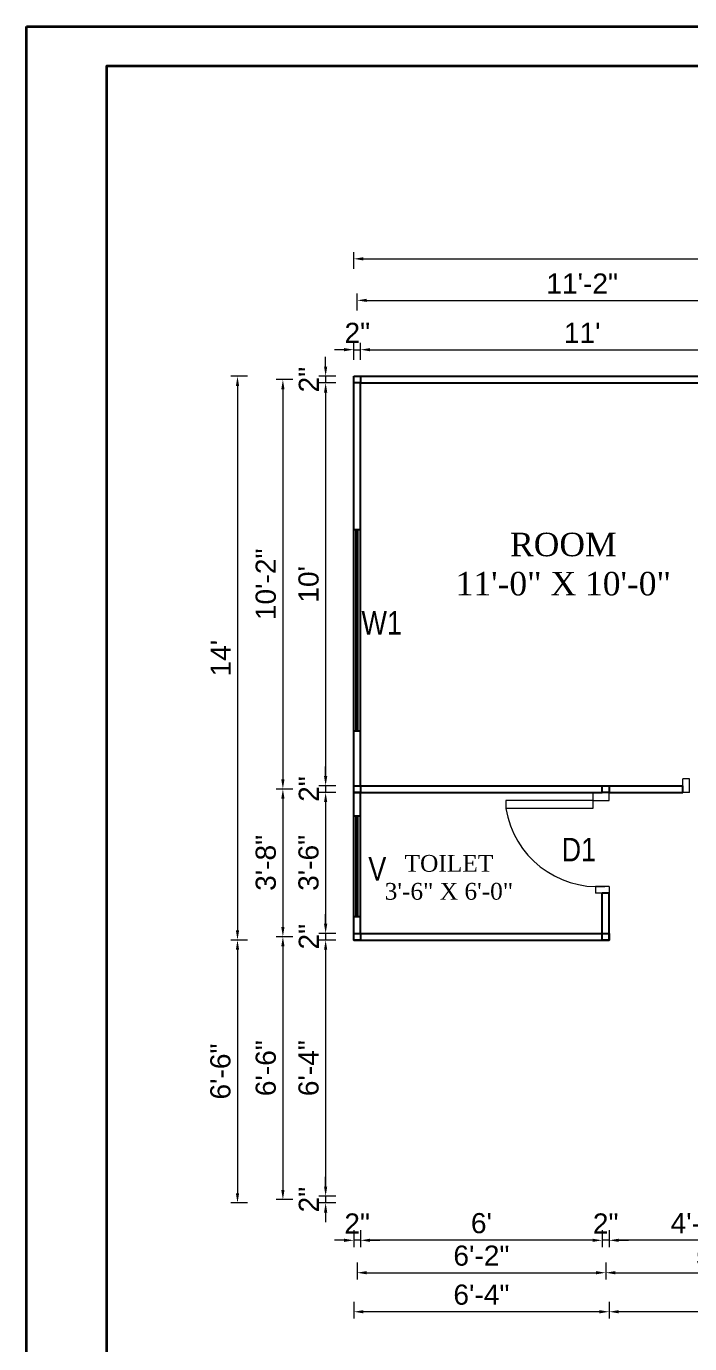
# Model space of a CAD drawing. Header units: inches. Extents: x 367408 to 389323, y -53247 to -41521.
# Drawn here: x 376416.1 to 376613.6, y -52888.9 to -52496.3 of the extents above; entities that cross this region are included whole.
import ezdxf

# ---------------------------------------------------------------- set-up
doc = ezdxf.new("R2010")
doc.units = ezdxf.units.IN
doc.header["$LTSCALE"] = 2
doc.header["$MEASUREMENT"] = 0
doc.header["$PDMODE"] = 34
doc.layers.get('DEFPOINTS').update_dxf_attribs({"color": 141, "linetype": 'CONTINUOUS'})
for name, color, linetype, lineweight in [('dimension', 160, 'CONTINUOUS', 15), ('OUTLINE', 1, 'CONTINUOUS', 25), ('steps', 253, 'CONTINUOUS', 20)]:
    doc.layers.add(name, color=color, linetype=linetype, lineweight=lineweight)
doc.layers.add('Normal Wall', color=7, linetype='CONTINUOUS', lineweight=35, true_color=0xffaf89)
doc.styles.add('Lettring Text', font='arial.ttf')
doc.styles.get("Standard").update_dxf_attribs({"font": 'ARIALN.TTF'})
doc.dimstyles.new('Copy of Standard', dxfattribs={"dimtxt": 6, "dimasz": 2.875, "dimexe": 2, "dimexo": 4, "dimgap": 2, "dimtad": 1, "dimdec": 0, "dimrnd": 1, "dimzin": 0, "dimdsep": 46, "dimlunit": 4, "dimtxsty": 'Lettring Text', "dimcen": 0.1, "dimclrd": 7, "dimclre": 7, "dimclrt": 7, "dimazin": 0, "dimtfac": 0.645, "dimtdec": 0, "dimtmove": 1, "dimatfit": 0, "dimfxl": 3, "dimfxlon": 1, "dimtfillclr": 256, "dimtolj": 1, "dimtzin": 0, "dimlwd": -1, "dimlwe": -1, "dimarcsym": 2})

# ---------------------------------------------------------------- blocks, each defined once
blk = doc.blocks.new('*D1335')
at = {"layer": 'DEFPOINTS', "color": 0, "ltscale": 0.5, "transparency": 16777216}
for p in [(376515.58, -52592.67), (376513.58, -52600.6), (376515.58, -52600.6)]:
    blk.add_point(p, dxfattribs=at)
at = {"layer": 'steps', "color": 7, "ltscale": 0.5, "transparency": 16777216}
for p, q in [((376510.7, -52592.67), (376507.83, -52592.67)), ((376513.58, -52595.67), (376513.58, -52590.67)), ((376513.58, -52592.67), (376515.58, -52592.67)), ((376515.58, -52595.67), (376515.58, -52590.67)), ((376518.45, -52592.67), (376521.33, -52592.67))]:
    blk.add_line(p, q, dxfattribs=at)
for points in [[(376510.7, -52592.2), (376510.7, -52593.15), (376513.58, -52592.67)], [(376518.45, -52592.2), (376518.45, -52593.15), (376515.58, -52592.67)]]:
    blk.add_solid(points, dxfattribs=at)
at = {"layer": 'steps', "color": 7, "ltscale": 0.5, "transparency": 16777216, "insert": (376514.63, -52587.66), "char_height": 6, "attachment_point": 5, "style": 'Lettring Text'}
blk.add_mtext('\\A1;2"', dxfattribs=at)
blk = doc.blocks.new('*D1340')
at = {"layer": 'DEFPOINTS', "color": 0, "ltscale": 0.5, "transparency": 16777216}
for p in [(376647.58, -52592.67), (376515.58, -52600.6), (376647.58, -52600.6)]:
    blk.add_point(p, dxfattribs=at)
at = {"layer": 'steps', "color": 7, "ltscale": 0.5, "transparency": 16777216}
for p, q in [((376515.58, -52595.67), (376515.58, -52590.67)), ((376518.45, -52592.67), (376644.7, -52592.67)), ((376647.58, -52595.67), (376647.58, -52590.67))]:
    blk.add_line(p, q, dxfattribs=at)
for points in [[(376518.45, -52592.2), (376518.45, -52593.15), (376515.58, -52592.67)], [(376644.7, -52592.2), (376644.7, -52593.15), (376647.58, -52592.67)]]:
    blk.add_solid(points, dxfattribs=at)
at = {"layer": 'steps', "color": 7, "ltscale": 0.5, "transparency": 16777216, "insert": (376581.58, -52587.66), "char_height": 6, "attachment_point": 5, "style": 'Lettring Text'}
blk.add_mtext("\\A1;11'", dxfattribs=at)
blk = doc.blocks.new('*D1336')
at = {"layer": 'DEFPOINTS', "color": 0, "ltscale": 0.5, "transparency": 16777216}
for p in [(376648.58, -52577.98), (376514.58, -52601.6), (376648.58, -52601.6)]:
    blk.add_point(p, dxfattribs=at)
at = {"layer": 'steps', "color": 7, "ltscale": 0.5, "transparency": 16777216}
for p, q in [((376514.58, -52580.98), (376514.58, -52575.98)), ((376648.58, -52580.98), (376648.58, -52575.98)), ((376517.45, -52577.98), (376645.7, -52577.98))]:
    blk.add_line(p, q, dxfattribs=at)
for points in [[(376517.45, -52577.5), (376517.45, -52578.46), (376514.58, -52577.98)], [(376645.7, -52577.5), (376645.7, -52578.46), (376648.58, -52577.98)]]:
    blk.add_solid(points, dxfattribs=at)
at = {"layer": 'steps', "color": 7, "ltscale": 0.5, "transparency": 16777216, "insert": (376581.58, -52572.96), "char_height": 6, "attachment_point": 5, "style": 'Lettring Text'}
blk.add_mtext('\\A1;11\'-2"', dxfattribs=at)
blk = doc.blocks.new('*D1339')
at = {"layer": 'DEFPOINTS', "color": 0, "ltscale": 0.5, "transparency": 16777216}
for p in [(376821.58, -52565.6), (376513.58, -52600.6), (376821.58, -52600.6)]:
    blk.add_point(p, dxfattribs=at)
at = {"layer": 'steps', "color": 7, "ltscale": 0.5, "transparency": 16777216}
for p, q in [((376513.58, -52568.6), (376513.58, -52563.6)), ((376821.58, -52568.6), (376821.58, -52563.6)), ((376516.45, -52565.6), (376818.7, -52565.6))]:
    blk.add_line(p, q, dxfattribs=at)
for points in [[(376516.45, -52565.12), (376516.45, -52566.08), (376513.58, -52565.6)], [(376818.7, -52565.12), (376818.7, -52566.08), (376821.58, -52565.6)]]:
    blk.add_solid(points, dxfattribs=at)
at = {"layer": 'steps', "color": 7, "ltscale": 0.5, "transparency": 16777216, "insert": (376667.58, -52560.53), "char_height": 6, "attachment_point": 5, "style": 'Lettring Text'}
blk.add_mtext('\\A1;25\'-8"', dxfattribs=at)
blk = doc.blocks.new('*D1366')
at = {"layer": 'DEFPOINTS', "color": 0, "ltscale": 0.5, "transparency": 16777216}
for p in [(376647.58, -52724.6), (376589.58, -52768.6), (376589.58, -52858.07)]:
    blk.add_point(p, dxfattribs=at)
at = {"layer": 'steps', "color": 7, "ltscale": 0.5, "transparency": 16777216}
for p, q in [((376589.58, -52855.07), (376589.58, -52860.07)), ((376647.58, -52855.07), (376647.58, -52860.07)), ((376644.7, -52858.07), (376592.45, -52858.07))]:
    blk.add_line(p, q, dxfattribs=at)
for points in [[(376592.45, -52857.59), (376592.45, -52858.55), (376589.58, -52858.07)], [(376644.7, -52857.59), (376644.7, -52858.55), (376647.58, -52858.07)]]:
    blk.add_solid(points, dxfattribs=at)
at = {"layer": 'steps', "color": 7, "ltscale": 0.5, "transparency": 16777216, "insert": (376618.58, -52853), "char_height": 6, "attachment_point": 5, "style": 'Lettring Text'}
blk.add_mtext('\\A1;4\'-10"', dxfattribs=at)
blk = doc.blocks.new('*D1367')
at = {"layer": 'DEFPOINTS', "color": 0, "ltscale": 0.5, "transparency": 16777216}
for p in [(376587.58, -52768.6), (376589.58, -52768.6), (376587.58, -52858.07)]:
    blk.add_point(p, dxfattribs=at)
at = {"layer": 'steps', "color": 7, "ltscale": 0.5, "transparency": 16777216}
for p, q in [((376587.58, -52855.07), (376587.58, -52860.07)), ((376589.58, -52855.07), (376589.58, -52860.07)), ((376584.7, -52858.07), (376581.83, -52858.07)), ((376589.58, -52858.07), (376587.58, -52858.07)), ((376592.45, -52858.07), (376595.33, -52858.07))]:
    blk.add_line(p, q, dxfattribs=at)
for points in [[(376584.7, -52857.59), (376584.7, -52858.55), (376587.58, -52858.07)], [(376592.45, -52857.59), (376592.45, -52858.55), (376589.58, -52858.07)]]:
    blk.add_solid(points, dxfattribs=at)
at = {"layer": 'steps', "color": 7, "ltscale": 0.5, "transparency": 16777216, "insert": (376588.58, -52853.06), "char_height": 6, "attachment_point": 5, "style": 'Lettring Text'}
blk.add_mtext('\\A1;2"', dxfattribs=at)
blk = doc.blocks.new('*D1368')
at = {"layer": 'DEFPOINTS', "color": 0, "ltscale": 0.5, "transparency": 16777216}
for p in [(376515.58, -52768.6), (376587.58, -52768.6), (376515.58, -52858.07)]:
    blk.add_point(p, dxfattribs=at)
at = {"layer": 'steps', "color": 7, "ltscale": 0.5, "transparency": 16777216}
for p, q in [((376515.58, -52855.07), (376515.58, -52860.07)), ((376587.58, -52855.07), (376587.58, -52860.07)), ((376584.7, -52858.07), (376518.45, -52858.07))]:
    blk.add_line(p, q, dxfattribs=at)
for points in [[(376518.45, -52857.59), (376518.45, -52858.55), (376515.58, -52858.07)], [(376584.7, -52857.59), (376584.7, -52858.55), (376587.58, -52858.07)]]:
    blk.add_solid(points, dxfattribs=at)
at = {"layer": 'steps', "color": 7, "ltscale": 0.5, "transparency": 16777216, "insert": (376551.58, -52853), "char_height": 6, "attachment_point": 5, "style": 'Lettring Text'}
blk.add_mtext("\\A1;6'", dxfattribs=at)
blk = doc.blocks.new('*D1369')
at = {"layer": 'DEFPOINTS', "color": 0, "ltscale": 0.5, "transparency": 16777216}
for p in [(376513.58, -52768.6), (376515.58, -52768.6), (376513.58, -52858.07)]:
    blk.add_point(p, dxfattribs=at)
at = {"layer": 'steps', "color": 7, "ltscale": 0.5, "transparency": 16777216}
for p, q in [((376513.58, -52855.07), (376513.58, -52860.07)), ((376515.58, -52855.07), (376515.58, -52860.07)), ((376510.7, -52858.07), (376507.83, -52858.07)), ((376515.58, -52858.07), (376513.58, -52858.07)), ((376518.45, -52858.07), (376521.33, -52858.07))]:
    blk.add_line(p, q, dxfattribs=at)
for points in [[(376510.7, -52857.59), (376510.7, -52858.55), (376513.58, -52858.07)], [(376518.45, -52857.59), (376518.45, -52858.55), (376515.58, -52858.07)]]:
    blk.add_solid(points, dxfattribs=at)
at = {"layer": 'steps', "color": 7, "ltscale": 0.5, "transparency": 16777216, "insert": (376514.58, -52853.06), "char_height": 6, "attachment_point": 5, "style": 'Lettring Text'}
blk.add_mtext('\\A1;2"', dxfattribs=at)
blk = doc.blocks.new('*D1348')
at = {"layer": 'DEFPOINTS', "color": 0, "ltscale": 0.5, "transparency": 16777216}
for p in [(376514.58, -52767.6), (376588.58, -52767.6), (376588.58, -52867.73)]:
    blk.add_point(p, dxfattribs=at)
at = {"layer": 'steps', "color": 7, "ltscale": 0.5, "transparency": 16777216}
for p, q in [((376514.58, -52864.73), (376514.58, -52869.73)), ((376517.45, -52867.73), (376585.7, -52867.73)), ((376588.58, -52864.73), (376588.58, -52869.73))]:
    blk.add_line(p, q, dxfattribs=at)
for points in [[(376517.45, -52867.25), (376517.45, -52868.21), (376514.58, -52867.73)], [(376585.7, -52867.25), (376585.7, -52868.21), (376588.58, -52867.73)]]:
    blk.add_solid(points, dxfattribs=at)
at = {"layer": 'steps', "color": 7, "ltscale": 0.5, "transparency": 16777216, "insert": (376551.58, -52862.67), "char_height": 6, "attachment_point": 5, "style": 'Lettring Text'}
blk.add_mtext('\\A1;6\'-2"', dxfattribs=at)
blk = doc.blocks.new('*D1349')
at = {"layer": 'DEFPOINTS', "color": 0, "ltscale": 0.5, "transparency": 16777216}
for p in [(376648.58, -52723.6), (376588.58, -52767.6), (376648.58, -52867.73)]:
    blk.add_point(p, dxfattribs=at)
at = {"layer": 'steps', "color": 7, "ltscale": 0.5, "transparency": 16777216}
for p, q in [((376588.58, -52864.73), (376588.58, -52869.73)), ((376591.45, -52867.73), (376645.7, -52867.73)), ((376648.58, -52864.73), (376648.58, -52869.73))]:
    blk.add_line(p, q, dxfattribs=at)
for points in [[(376591.45, -52867.25), (376591.45, -52868.21), (376588.58, -52867.73)], [(376645.7, -52867.25), (376645.7, -52868.21), (376648.58, -52867.73)]]:
    blk.add_solid(points, dxfattribs=at)
at = {"layer": 'steps', "color": 7, "ltscale": 0.5, "transparency": 16777216, "insert": (376618.58, -52862.68), "char_height": 6, "attachment_point": 5, "style": 'Lettring Text'}
blk.add_mtext("\\A1;5'", dxfattribs=at)
blk = doc.blocks.new('*D1353')
at = {"layer": 'DEFPOINTS', "color": 0, "ltscale": 0.5, "transparency": 16777216}
for p in [(376589.58, -52768.6), (376685.58, -52846.95), (376589.58, -52879.36)]:
    blk.add_point(p, dxfattribs=at)
at = {"layer": 'steps', "color": 7, "ltscale": 0.5, "transparency": 16777216}
for p, q in [((376589.58, -52876.36), (376589.58, -52881.36)), ((376682.7, -52879.36), (376592.45, -52879.36)), ((376685.58, -52876.36), (376685.58, -52881.36))]:
    blk.add_line(p, q, dxfattribs=at)
for points in [[(376592.45, -52878.88), (376592.45, -52879.84), (376589.58, -52879.36)], [(376682.7, -52878.88), (376682.7, -52879.84), (376685.58, -52879.36)]]:
    blk.add_solid(points, dxfattribs=at)
at = {"layer": 'steps', "color": 7, "ltscale": 0.5, "transparency": 16777216, "insert": (376637.58, -52874.3), "char_height": 6, "attachment_point": 5, "style": 'Lettring Text'}
blk.add_mtext("\\A1;8'", dxfattribs=at)
blk = doc.blocks.new('*D1354')
at = {"layer": 'DEFPOINTS', "color": 0, "ltscale": 0.5, "transparency": 16777216}
for p in [(376513.58, -52768.6), (376589.58, -52768.6), (376513.58, -52879.36)]:
    blk.add_point(p, dxfattribs=at)
at = {"layer": 'steps', "color": 7, "ltscale": 0.5, "transparency": 16777216}
for p, q in [((376513.58, -52876.36), (376513.58, -52881.36)), ((376586.7, -52879.36), (376516.45, -52879.36)), ((376589.58, -52876.36), (376589.58, -52881.36))]:
    blk.add_line(p, q, dxfattribs=at)
for points in [[(376516.45, -52878.88), (376516.45, -52879.84), (376513.58, -52879.36)], [(376586.7, -52878.88), (376586.7, -52879.84), (376589.58, -52879.36)]]:
    blk.add_solid(points, dxfattribs=at)
at = {"layer": 'steps', "color": 7, "ltscale": 0.5, "transparency": 16777216, "insert": (376551.58, -52874.3), "char_height": 6, "attachment_point": 5, "style": 'Lettring Text'}
blk.add_mtext('\\A1;6\'-4"', dxfattribs=at)
blk = doc.blocks.new('*D1359')
at = {"layer": 'DEFPOINTS', "color": 0, "ltscale": 0.5, "transparency": 16777216}
for p in [(376513.58, -52600.6), (376505.2, -52602.6), (376513.58, -52602.6)]:
    blk.add_point(p, dxfattribs=at)
at = {"layer": 'steps', "color": 7, "ltscale": 0.5, "transparency": 16777216}
for p, q in [((376505.2, -52597.73), (376505.2, -52594.85)), ((376508.2, -52600.6), (376503.2, -52600.6)), ((376505.2, -52600.6), (376505.2, -52602.6)), ((376508.2, -52602.6), (376503.2, -52602.6)), ((376505.2, -52605.48), (376505.2, -52608.35))]:
    blk.add_line(p, q, dxfattribs=at)
for points in [[(376504.72, -52597.73), (376505.68, -52597.73), (376505.2, -52600.6)], [(376504.72, -52605.48), (376505.68, -52605.48), (376505.2, -52602.6)]]:
    blk.add_solid(points, dxfattribs=at)
at = {"layer": 'steps', "color": 7, "ltscale": 0.5, "transparency": 16777216, "insert": (376500.19, -52601.6), "char_height": 6, "attachment_point": 5, "rotation": 90, "style": 'Lettring Text'}
blk.add_mtext('\\A1;2"', dxfattribs=at)
blk = doc.blocks.new('*D1360')
at = {"layer": 'DEFPOINTS', "color": 0, "ltscale": 0.5, "transparency": 16777216}
for p in [(376513.58, -52602.6), (376505.2, -52722.6), (376513.58, -52722.6)]:
    blk.add_point(p, dxfattribs=at)
at = {"layer": 'steps', "color": 7, "ltscale": 0.5, "transparency": 16777216}
for p, q in [((376508.2, -52602.6), (376503.2, -52602.6)), ((376505.2, -52605.48), (376505.2, -52719.73)), ((376508.2, -52722.6), (376503.2, -52722.6))]:
    blk.add_line(p, q, dxfattribs=at)
for points in [[(376504.72, -52605.48), (376505.68, -52605.48), (376505.2, -52602.6)], [(376504.72, -52719.73), (376505.68, -52719.73), (376505.2, -52722.6)]]:
    blk.add_solid(points, dxfattribs=at)
at = {"layer": 'steps', "color": 7, "ltscale": 0.5, "transparency": 16777216, "insert": (376500.14, -52662.6), "char_height": 6, "attachment_point": 5, "rotation": 90, "style": 'Lettring Text'}
blk.add_mtext("\\A1;10'", dxfattribs=at)
blk = doc.blocks.new('*D1361')
at = {"layer": 'DEFPOINTS', "color": 0, "ltscale": 0.5, "transparency": 16777216}
for p in [(376505.2, -52724.6), (376513.58, -52722.6), (376513.58, -52724.6)]:
    blk.add_point(p, dxfattribs=at)
at = {"layer": 'steps', "color": 7, "ltscale": 0.5, "transparency": 16777216}
for p, q in [((376505.2, -52719.73), (376505.2, -52716.85)), ((376508.2, -52722.6), (376503.2, -52722.6)), ((376508.2, -52724.6), (376503.2, -52724.6)), ((376505.2, -52722.6), (376505.2, -52724.6)), ((376505.2, -52727.48), (376505.2, -52730.35))]:
    blk.add_line(p, q, dxfattribs=at)
for points in [[(376504.72, -52719.73), (376505.68, -52719.73), (376505.2, -52722.6)], [(376504.72, -52727.48), (376505.68, -52727.48), (376505.2, -52724.6)]]:
    blk.add_solid(points, dxfattribs=at)
at = {"layer": 'steps', "color": 7, "ltscale": 0.5, "transparency": 16777216, "insert": (376500.19, -52723.6), "char_height": 6, "attachment_point": 5, "rotation": 90, "style": 'Lettring Text'}
blk.add_mtext('\\A1;2"', dxfattribs=at)
blk = doc.blocks.new('*D1362')
at = {"layer": 'DEFPOINTS', "color": 0, "ltscale": 0.5, "transparency": 16777216}
for p in [(376513.58, -52724.6), (376505.2, -52766.6), (376513.58, -52766.6)]:
    blk.add_point(p, dxfattribs=at)
at = {"layer": 'steps', "color": 7, "ltscale": 0.5, "transparency": 16777216}
for p, q in [((376508.2, -52724.6), (376503.2, -52724.6)), ((376505.2, -52727.48), (376505.2, -52763.73)), ((376508.2, -52766.6), (376503.2, -52766.6))]:
    blk.add_line(p, q, dxfattribs=at)
for points in [[(376504.72, -52727.48), (376505.68, -52727.48), (376505.2, -52724.6)], [(376504.72, -52763.73), (376505.68, -52763.73), (376505.2, -52766.6)]]:
    blk.add_solid(points, dxfattribs=at)
at = {"layer": 'steps', "color": 7, "ltscale": 0.5, "transparency": 16777216, "insert": (376500.13, -52745.6), "char_height": 6, "attachment_point": 5, "rotation": 90, "style": 'Lettring Text'}
blk.add_mtext('\\A1;3\'-6"', dxfattribs=at)
blk = doc.blocks.new('*D1363')
at = {"layer": 'DEFPOINTS', "color": 0, "ltscale": 0.5, "transparency": 16777216}
for p in [(376505.2, -52768.6), (376513.58, -52766.6), (376513.58, -52768.6)]:
    blk.add_point(p, dxfattribs=at)
at = {"layer": 'steps', "color": 7, "ltscale": 0.5, "transparency": 16777216}
for p, q in [((376505.2, -52763.73), (376505.2, -52760.85)), ((376508.2, -52766.6), (376503.2, -52766.6)), ((376508.2, -52768.6), (376503.2, -52768.6)), ((376505.2, -52766.6), (376505.2, -52768.6)), ((376505.2, -52771.48), (376505.2, -52774.35))]:
    blk.add_line(p, q, dxfattribs=at)
for points in [[(376504.72, -52763.73), (376505.68, -52763.73), (376505.2, -52766.6)], [(376504.72, -52771.48), (376505.68, -52771.48), (376505.2, -52768.6)]]:
    blk.add_solid(points, dxfattribs=at)
at = {"layer": 'steps', "color": 7, "ltscale": 0.5, "transparency": 16777216, "insert": (376500.19, -52767.6), "char_height": 6, "attachment_point": 5, "rotation": 90, "style": 'Lettring Text'}
blk.add_mtext('\\A1;2"', dxfattribs=at)
blk = doc.blocks.new('*D1364')
at = {"layer": 'DEFPOINTS', "color": 0, "ltscale": 0.5, "transparency": 16777216}
for p in [(376513.58, -52768.6), (376505.2, -52844.95), (376685.58, -52844.95)]:
    blk.add_point(p, dxfattribs=at)
at = {"layer": 'steps', "color": 7, "ltscale": 0.5, "transparency": 16777216}
for p, q in [((376508.2, -52768.6), (376503.2, -52768.6)), ((376505.2, -52771.48), (376505.2, -52842.07)), ((376508.2, -52844.95), (376503.2, -52844.95))]:
    blk.add_line(p, q, dxfattribs=at)
for points in [[(376504.72, -52771.48), (376505.68, -52771.48), (376505.2, -52768.6)], [(376504.72, -52842.07), (376505.68, -52842.07), (376505.2, -52844.95)]]:
    blk.add_solid(points, dxfattribs=at)
at = {"layer": 'steps', "color": 7, "ltscale": 0.5, "transparency": 16777216, "insert": (376500.14, -52806.78), "char_height": 6, "attachment_point": 5, "rotation": 90, "style": 'Lettring Text'}
blk.add_mtext('\\A1;6\'-4"', dxfattribs=at)
blk = doc.blocks.new('*D1377')
at = {"layer": 'DEFPOINTS', "color": 0, "ltscale": 0.5, "transparency": 16777216}
for p in [(376505.2, -52846.95), (376685.58, -52844.95), (376685.58, -52846.95)]:
    blk.add_point(p, dxfattribs=at)
at = {"layer": 'steps', "color": 7, "ltscale": 0.5, "transparency": 16777216}
for p, q in [((376505.2, -52842.07), (376505.2, -52839.2)), ((376508.2, -52844.95), (376503.2, -52844.95)), ((376508.2, -52846.95), (376503.2, -52846.95)), ((376505.2, -52844.95), (376505.2, -52846.95)), ((376505.2, -52849.82), (376505.2, -52852.7))]:
    blk.add_line(p, q, dxfattribs=at)
for points in [[(376504.72, -52842.07), (376505.68, -52842.07), (376505.2, -52844.95)], [(376504.72, -52849.82), (376505.68, -52849.82), (376505.2, -52846.95)]]:
    blk.add_solid(points, dxfattribs=at)
at = {"layer": 'steps', "color": 7, "ltscale": 0.5, "transparency": 16777216, "insert": (376500.19, -52845.95), "char_height": 6, "attachment_point": 5, "rotation": 90, "style": 'Lettring Text'}
blk.add_mtext('\\A1;2"', dxfattribs=at)
blk = doc.blocks.new('*D1378')
at = {"layer": 'DEFPOINTS', "color": 0, "ltscale": 0.5, "transparency": 16777216}
for p in [(376514.58, -52601.6), (376492.47, -52723.6), (376514.58, -52723.6)]:
    blk.add_point(p, dxfattribs=at)
at = {"layer": 'steps', "color": 7, "ltscale": 0.5, "transparency": 16777216}
for p, q in [((376495.47, -52601.6), (376490.47, -52601.6)), ((376492.47, -52604.48), (376492.47, -52720.73)), ((376495.47, -52723.6), (376490.47, -52723.6))]:
    blk.add_line(p, q, dxfattribs=at)
for points in [[(376491.99, -52604.48), (376492.95, -52604.48), (376492.47, -52601.6)], [(376491.99, -52720.73), (376492.95, -52720.73), (376492.47, -52723.6)]]:
    blk.add_solid(points, dxfattribs=at)
at = {"layer": 'steps', "color": 7, "ltscale": 0.5, "transparency": 16777216, "insert": (376487.4, -52662.6), "char_height": 6, "attachment_point": 5, "rotation": 90, "style": 'Lettring Text'}
blk.add_mtext('\\A1;10\'-2"', dxfattribs=at)
blk = doc.blocks.new('*D1379')
at = {"layer": 'DEFPOINTS', "color": 0, "ltscale": 0.5, "transparency": 16777216}
for p in [(376514.58, -52723.6), (376492.47, -52767.6), (376514.58, -52767.6)]:
    blk.add_point(p, dxfattribs=at)
at = {"layer": 'steps', "color": 7, "ltscale": 0.5, "transparency": 16777216}
for p, q in [((376495.47, -52723.6), (376490.47, -52723.6)), ((376492.47, -52726.48), (376492.47, -52764.73)), ((376495.47, -52767.6), (376490.47, -52767.6))]:
    blk.add_line(p, q, dxfattribs=at)
for points in [[(376491.99, -52726.48), (376492.95, -52726.48), (376492.47, -52723.6)], [(376491.99, -52764.73), (376492.95, -52764.73), (376492.47, -52767.6)]]:
    blk.add_solid(points, dxfattribs=at)
at = {"layer": 'steps', "color": 7, "ltscale": 0.5, "transparency": 16777216, "insert": (376487.4, -52745.6), "char_height": 6, "attachment_point": 5, "rotation": 90, "style": 'Lettring Text'}
blk.add_mtext('\\A1;3\'-8"', dxfattribs=at)
blk = doc.blocks.new('*D1380')
at = {"layer": 'DEFPOINTS', "color": 0, "ltscale": 0.5, "transparency": 16777216}
for p in [(376514.58, -52767.6), (376492.47, -52845.95), (376686.58, -52845.95)]:
    blk.add_point(p, dxfattribs=at)
at = {"layer": 'steps', "color": 7, "ltscale": 0.5, "transparency": 16777216}
for p, q in [((376495.47, -52767.6), (376490.47, -52767.6)), ((376492.47, -52770.48), (376492.47, -52843.07)), ((376495.47, -52845.95), (376490.47, -52845.95))]:
    blk.add_line(p, q, dxfattribs=at)
for points in [[(376491.99, -52770.48), (376492.95, -52770.48), (376492.47, -52767.6)], [(376491.99, -52843.07), (376492.95, -52843.07), (376492.47, -52845.95)]]:
    blk.add_solid(points, dxfattribs=at)
at = {"layer": 'steps', "color": 7, "ltscale": 0.5, "transparency": 16777216, "insert": (376487.4, -52806.78), "char_height": 6, "attachment_point": 5, "rotation": 90, "style": 'Lettring Text'}
blk.add_mtext('\\A1;6\'-6"', dxfattribs=at)
blk = doc.blocks.new('*D1381')
at = {"layer": 'DEFPOINTS', "color": 0, "ltscale": 0.5, "transparency": 16777216}
for p in [(376513.58, -52600.6), (376478.96, -52768.6), (376513.58, -52768.6)]:
    blk.add_point(p, dxfattribs=at)
at = {"layer": 'steps', "color": 7, "ltscale": 0.5, "transparency": 16777216}
for p, q in [((376481.96, -52600.6), (376476.96, -52600.6)), ((376478.96, -52603.48), (376478.96, -52765.73)), ((376481.96, -52768.6), (376476.96, -52768.6))]:
    blk.add_line(p, q, dxfattribs=at)
for points in [[(376478.48, -52603.48), (376479.44, -52603.48), (376478.96, -52600.6)], [(376478.48, -52765.73), (376479.44, -52765.73), (376478.96, -52768.6)]]:
    blk.add_solid(points, dxfattribs=at)
at = {"layer": 'steps', "color": 7, "ltscale": 0.5, "transparency": 16777216, "insert": (376473.94, -52684.6), "char_height": 6, "attachment_point": 5, "rotation": 90, "style": 'Lettring Text'}
blk.add_mtext("\\A1;14'", dxfattribs=at)
blk = doc.blocks.new('*D1370')
at = {"layer": 'DEFPOINTS', "color": 0, "ltscale": 0.5, "transparency": 16777216}
for p in [(376513.58, -52768.6), (376478.96, -52846.95), (376685.58, -52846.95)]:
    blk.add_point(p, dxfattribs=at)
at = {"layer": 'steps', "color": 7, "ltscale": 0.5, "transparency": 16777216}
for p, q in [((376481.96, -52768.6), (376476.96, -52768.6)), ((376478.96, -52771.48), (376478.96, -52844.07)), ((376481.96, -52846.95), (376476.96, -52846.95))]:
    blk.add_line(p, q, dxfattribs=at)
for points in [[(376478.48, -52771.48), (376479.44, -52771.48), (376478.96, -52768.6)], [(376478.48, -52844.07), (376479.44, -52844.07), (376478.96, -52846.95)]]:
    blk.add_solid(points, dxfattribs=at)
at = {"layer": 'steps', "color": 7, "ltscale": 0.5, "transparency": 16777216, "insert": (376473.89, -52807.78), "char_height": 6, "attachment_point": 5, "rotation": 90, "style": 'Lettring Text'}
blk.add_mtext('\\A1;6\'-6"', dxfattribs=at)

msp = doc.modelspace()

# ---------------------------------------------------------------- linework, layer by layer
at = {"layer": 'dimension', "ltscale": 7}
for p, q in [((376613.58, -52720.6), (376611.58, -52720.6)), ((376611.58, -52724.6), (376611.58, -52720.6)), ((376613.58, -52724.6), (376613.58, -52720.6)), ((376584.78, -52724.6), (376584.78, -52727)), ((376589.58, -52724.6), (376584.78, -52724.6)), ((376589.58, -52727), (376589.58, -52724.6)), ((376613.58, -52724.6), (376611.58, -52724.6)), ((376584.78, -52727), (376558.9, -52727)), ((376558.9, -52727), (376558.9, -52729.4)), ((376584.78, -52729.4), (376558.9, -52729.4)), ((376584.78, -52727), (376589.58, -52727)), ((376584.78, -52727), (376584.78, -52729.4)), ((376589.58, -52752.6), (376585.58, -52752.6)), ((376585.58, -52752.6), (376585.58, -52754.6)), ((376589.58, -52752.6), (376589.58, -52754.6)), ((376589.58, -52754.6), (376585.58, -52754.6))]:
    msp.add_line(p, q, dxfattribs=at)
msp.add_arc((376586.22, -52725.01), 27.67, 189.1337, 274.3044, dxfattribs=at)
at = {"layer": 'Normal Wall'}
for points in [[(376416.09, -52496.32), (377474.1, -52496.32), (377474.1, -53246.85), (376416.09, -53246.85)], [(376416.09, -52496.32), (377474.1, -52496.32), (377474.1, -53246.85), (376416.09, -53246.85)], [(377462.19, -52508.23), (376439.91, -52508.23), (376439.91, -53234.94), (377462.19, -53234.94)], [(377462.19, -52508.23), (376439.91, -52508.23), (376439.91, -53234.94), (377462.19, -53234.94)]]:
    msp.add_lwpolyline(points, close=True, dxfattribs=at)
at = {"layer": 'OUTLINE'}
for p, q in [((376513.58, -52724.6), (376513.58, -52600.6)), ((376513.58, -52600.6), (376821.58, -52600.6)), ((376515.58, -52722.6), (376515.58, -52602.6)), ((376515.58, -52602.6), (376647.58, -52602.6)), ((376513.58, -52646.3), (376515.58, -52646.3)), ((376514.33, -52706.3), (376514.33, -52646.3)), ((376514.83, -52706.3), (376514.83, -52646.3)), ((376513.58, -52706.3), (376515.58, -52706.3)), ((376513.58, -52724.6), (376587.58, -52724.6)), ((376513.58, -52768.6), (376513.58, -52724.6)), ((376515.58, -52722.6), (376611.58, -52722.6)), ((376515.58, -52766.6), (376515.58, -52724.6)), ((376589.58, -52724.6), (376611.58, -52724.6)), ((376611.58, -52724.6), (376611.58, -52722.6)), ((376513.58, -52731.6), (376515.58, -52731.6)), ((376514.33, -52761.6), (376514.33, -52731.6)), ((376514.83, -52761.6), (376514.83, -52731.6)), ((376587.58, -52766.6), (376587.58, -52754.6)), ((376589.58, -52754.6), (376587.58, -52754.6)), ((376589.58, -52768.6), (376589.58, -52754.6)), ((376513.58, -52761.6), (376515.58, -52761.6)), ((376513.58, -52768.6), (376589.58, -52768.6)), ((376515.58, -52766.6), (376587.58, -52766.6))]:
    msp.add_line(p, q, dxfattribs=at)
for points in [[(376513.58, -52600.6), (376515.58, -52600.6), (376515.58, -52602.6), (376513.58, -52602.6)], [(376513.58, -52722.6), (376515.58, -52722.6), (376515.58, -52724.6), (376513.58, -52724.6)], [(376587.58, -52722.6), (376589.58, -52722.6), (376589.58, -52724.6), (376587.58, -52724.6)], [(376513.58, -52766.6), (376515.58, -52766.6), (376515.58, -52768.6), (376513.58, -52768.6)], [(376587.58, -52766.6), (376589.58, -52766.6), (376589.58, -52768.6), (376587.58, -52768.6)]]:
    msp.add_lwpolyline(points, close=True, dxfattribs=at)

# ---------------------------------------------------------------- texts
at = {"layer": 'steps', "color": 7, "ltscale": 0.3, "attachment_point": 2}
for s, insert, char_height, width in [('{\\fTimes New Roman|b0|i0|c0|p18;ROOM \\P11\'-0" X 10\'-0"}', (376575.97, -52647.22), 7, 72.2596), ('{\\fTimes New Roman|b0|i0|c0|p18;TOILET\\P3\'-6" X 6\'-0"}', (376541.91, -52743.24), 5, 55.268)]:
    msp.add_mtext(s, dxfattribs=dict(at, insert=insert, char_height=char_height, width=width))
at = {"layer": 'steps', "color": 7, "ltscale": 0.3, "char_height": 7, "attachment_point": 8}
for s, insert in [('W1', (376521.89, -52677.59)), ('{\\W1;D1}', (376580.6, -52745.15)), ('V', (376520.59, -52750.87))]:
    msp.add_mtext_dynamic_manual_height_columns(s, width=18.6213, gutter_width=40, heights=[0], dxfattribs=dict(at, insert=insert))

# ---------------------------------------------------------------- dimensions: what is measured, and where the dimension line sits
at = {"layer": 'steps', "ltscale": 0.5}
for base, p1, p2, picture, middle in [((376821.58, -52565.6), (376513.58, -52600.6), (376821.58, -52600.6), '*D1339', (376667.58, -52560.53)), ((376648.58, -52577.98), (376514.58, -52601.6), (376648.58, -52601.6), '*D1336', (376581.58, -52572.96)), ((376647.58, -52592.67), (376515.58, -52600.6), (376647.58, -52600.6), '*D1340', (376581.58, -52587.66)), ((376648.58, -52867.73), (376588.58, -52767.6), (376648.58, -52723.6), '*D1349', (376618.58, -52862.68)), ((376589.58, -52858.07), (376647.58, -52724.6), (376589.58, -52768.6), '*D1366', (376618.58, -52853)), ((376513.58, -52879.36), (376589.58, -52768.6), (376513.58, -52768.6), '*D1354', (376551.58, -52874.3)), ((376588.58, -52867.73), (376514.58, -52767.6), (376588.58, -52767.6), '*D1348', (376551.58, -52862.67)), ((376515.58, -52858.07), (376587.58, -52768.6), (376515.58, -52768.6), '*D1368', (376551.58, -52853)), ((376589.58, -52879.36), (376685.58, -52846.95), (376589.58, -52768.6), '*D1353', (376637.58, -52874.3))]:
    dim = msp.add_linear_dim(base=base, p1=p1, p2=p2, dimstyle='Copy of Standard', dxfattribs=at)
    dim.commit()
    dim.dimension.update_dxf_attribs({"geometry": picture, "text_midpoint": middle})
for base, p1, p2, picture, middle in [((376515.58, -52592.67), (376513.58, -52600.6), (376515.58, -52600.6), '*D1335', (376514.63, -52592.67)), ((376513.58, -52858.07), (376515.58, -52768.6), (376513.58, -52768.6), '*D1369', (376514.58, -52858.07)), ((376587.58, -52858.07), (376589.58, -52768.6), (376587.58, -52768.6), '*D1367', (376588.58, -52858.07))]:
    dim = msp.add_linear_dim(base=base, p1=p1, p2=p2, dimstyle='Copy of Standard', dxfattribs=at)
    dim.commit()
    dim.dimension.update_dxf_attribs({"geometry": picture, "text_midpoint": middle, "dimtype": 160})
for base, p1, p2, picture, middle in [((376505.2, -52602.6), (376513.58, -52600.6), (376513.58, -52602.6), '*D1359', (376505.2, -52601.6)), ((376505.2, -52724.6), (376513.58, -52722.6), (376513.58, -52724.6), '*D1361', (376505.2, -52723.6)), ((376505.2, -52768.6), (376513.58, -52766.6), (376513.58, -52768.6), '*D1363', (376505.2, -52767.6)), ((376505.2, -52846.95), (376685.58, -52844.95), (376685.58, -52846.95), '*D1377', (376505.2, -52845.95))]:
    dim = msp.add_linear_dim(base=base, p1=p1, p2=p2, angle=90, dimstyle='Copy of Standard', dxfattribs=at)
    dim.commit()
    dim.dimension.update_dxf_attribs({"geometry": picture, "text_midpoint": middle, "dimtype": 160})
for base, p1, p2, picture, middle in [((376478.96, -52768.6), (376513.58, -52600.6), (376513.58, -52768.6), '*D1381', (376473.94, -52684.6)), ((376492.47, -52723.6), (376514.58, -52601.6), (376514.58, -52723.6), '*D1378', (376487.4, -52662.6)), ((376505.2, -52722.6), (376513.58, -52602.6), (376513.58, -52722.6), '*D1360', (376500.14, -52662.6)), ((376492.47, -52767.6), (376514.58, -52723.6), (376514.58, -52767.6), '*D1379', (376487.4, -52745.6)), ((376505.2, -52766.6), (376513.58, -52724.6), (376513.58, -52766.6), '*D1362', (376500.13, -52745.6)), ((376478.96, -52846.95), (376513.58, -52768.6), (376685.58, -52846.95), '*D1370', (376473.89, -52807.78)), ((376492.47, -52845.95), (376514.58, -52767.6), (376686.58, -52845.95), '*D1380', (376487.4, -52806.78)), ((376505.2, -52844.95), (376513.58, -52768.6), (376685.58, -52844.95), '*D1364', (376500.14, -52806.78))]:
    dim = msp.add_linear_dim(base=base, p1=p1, p2=p2, angle=90, dimstyle='Copy of Standard', dxfattribs=at)
    dim.commit()
    dim.dimension.update_dxf_attribs({"geometry": picture, "text_midpoint": middle})

doc.saveas('drawing.dxf')
